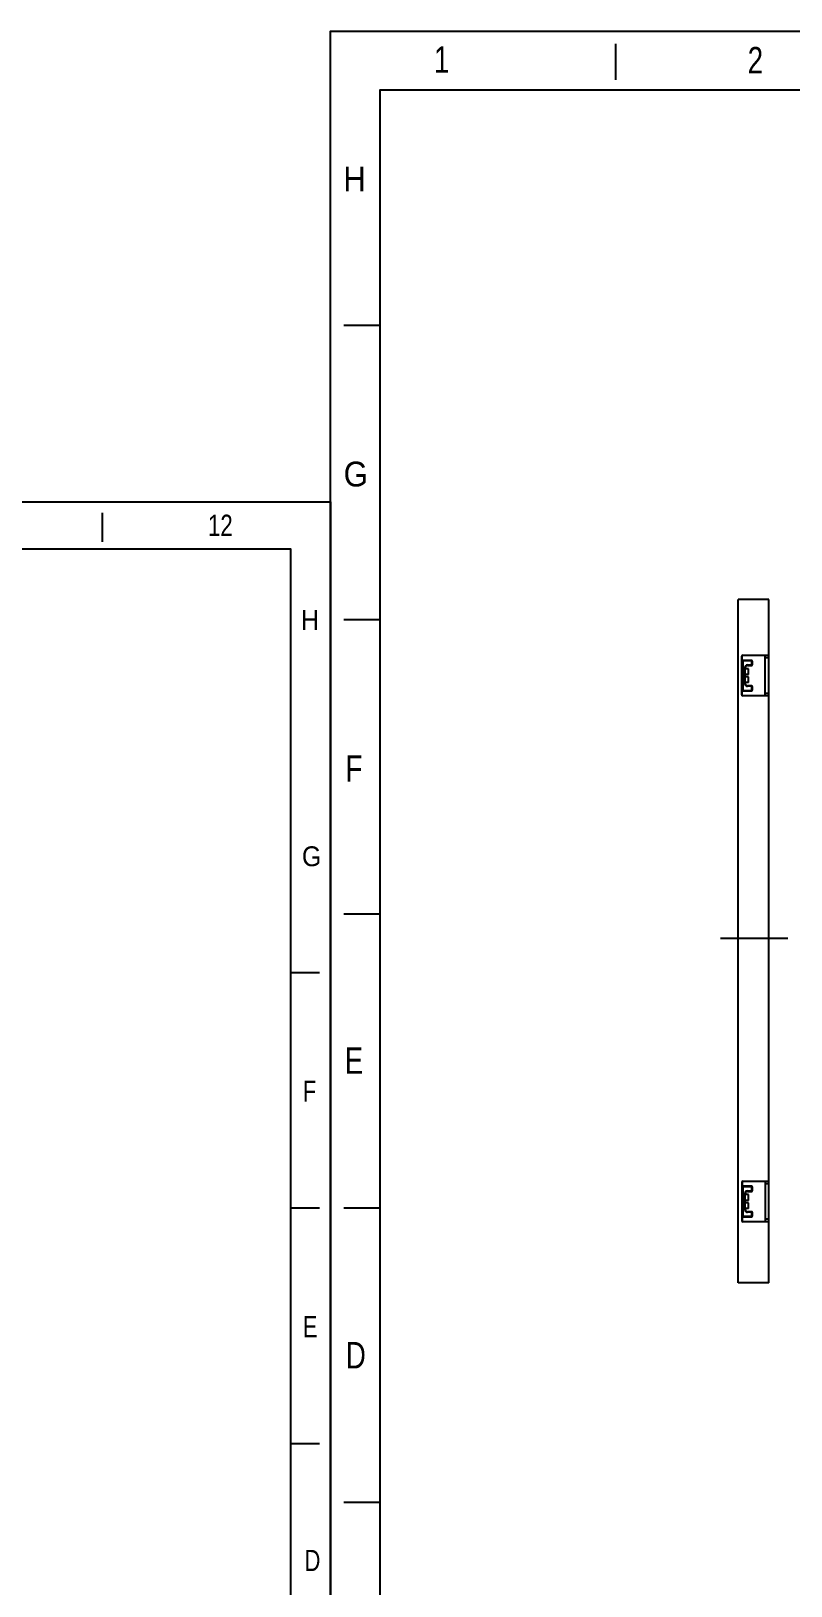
# Model space of a CAD drawing. Header units: millimetres. Extents: x 710 to 26878, y 589 to 5187.
# Drawn here: x 3110 to 3858, y 1376 to 2906 of the extents above; entities that cross this region are included whole.
import ezdxf

# ---------------------------------------------------------------- set-up
doc = ezdxf.new("R2010")
doc.units = ezdxf.units.MM
doc.linetypes.add('CENTER', pattern=[0.6, 0.375, -0.075, 0.075, -0.075])
doc.layers.add('02___PRT_ALL_AXES', color=7, linetype='Continuous')
doc.layers.add('center', color=1, linetype='CENTER')
doc.styles.add('CKSTANDARD', font='arial.ttf')
doc.styles.add('Roamns', font='romans.shx')

# ---------------------------------------------------------------- blocks, each defined once
blk = doc.blocks.new('standard template')
for p, q in [((3074, 30739), (3074, 30336)), ((34791, 30728), (34791, 30325)), ((456, 27607), (54, 27607)), ((456, 24334), (54, 24334)), ((37812, 24334), (37409, 24334)), ((456, 21062), (54, 21062)), ((37812, 21062), (37409, 21062)), ((456, 17790), (54, 17790)), ((37812, 17790), (37409, 17790)), ((456, 14517), (54, 14517))]:
    blk.add_line(p, q)
blk.add_lwpolyline([(37963, 4700), (-97, 4700), (-97, 30879), (37963, 30879)], close=True)
at = {"color": 7}
blk.add_lwpolyline([(456, 6674), (456, 5964), (456, 5254), (456, 30226), (37409, 30226), (37409, 5254)], dxfattribs=at)
at = {"style": 'CKSTANDARD'}
for s, height, width, p in [('1', 295, 0.75, (1055, 30416)), ('2', 295, 0.75, (4545, 30408)), ('12', 294.8, 0.75, (36261, 30408)), ('H', 276, 0.9, (47, 29097)), ('H', 276, 0.9, (37555, 29102)), ('G', 276, 0.9, (50, 25816)), ('G', 276, 0.9, (37567, 25817)), ('F', 295, 0.75, (69, 22532)), ('F', 295, 0.75, (37578, 22543)), ('E', 295, 0.75, (62, 19285)), ('E', 295, 0.75, (37578, 19270)), ('D', 295, 0.75, (74, 16009)), ('D', 295, 0.75, (37601, 16020))]:
    blk.add_text(s, height=height, dxfattribs=dict(at, width=width)).set_placement(p)
at = {"style": 'Roamns'}
for tag, p in [('PAGE_NAME', (27466, 7594)), ('PROJECT_NAME', (27466, 6884)), ('DRAWN_NAME', (27466, 6174)), ('VERSION', (34241, 6174)), ('SELECT_DATA', (27466, 5464)), ('PAGE_NUMBER', (34241, 5464))]:
    blk.add_attdef(tag, p, '', height=285, dxfattribs=at)

msp = doc.modelspace()

# ---------------------------------------------------------------- linework, layer by layer
at = {"color": 7, "linetype": 'Continuous'}
for p, q in [((3806.3582, 1674.3453), (3806.3582, 2346.8453)), ((3836.3582, 2346.8453), (3806.3582, 2346.8453)), ((3836.3582, 1674.3453), (3836.3582, 2346.8453)), ((3810.0582, 2252.8453), (3810.0582, 2290.8453)), ((3810.3582, 2252.1311), (3810.3582, 2291.5594)), ((3810.3582, 2286.3453), (3810.4921, 2286.3453)), ((3810.8582, 2285.8453), (3810.3582, 2285.8453)), ((3810.8582, 2285.8453), (3810.8582, 2257.8453)), ((3811.0582, 2291.8453), (3836.3582, 2291.8453)), ((3811.3582, 2286.3453), (3811.3582, 2286.8453)), ((3819.3582, 2286.8453), (3811.3582, 2286.8453)), ((3819.3582, 2286.3453), (3811.3582, 2286.3453)), ((3812.8582, 2263.8453), (3812.8582, 2279.8453)), ((3812.8582, 2279.8453), (3813.3582, 2279.8453)), ((3813.3582, 2263.8453), (3813.3582, 2279.8453)), ((3815.3582, 2282.3453), (3815.3582, 2281.8453)), ((3815.3582, 2282.3453), (3819.3582, 2282.3453)), ((3815.3582, 2281.8453), (3819.3582, 2281.8453)), ((3819.3582, 2286.3453), (3819.3582, 2286.8453)), ((3819.3582, 2282.3453), (3819.3582, 2281.8453)), ((3819.8582, 2282.8453), (3819.8582, 2285.8453)), ((3819.8582, 2285.8453), (3820.3582, 2285.8453)), ((3819.8582, 2282.8453), (3820.3582, 2282.8453)), ((3820.3582, 2282.8453), (3820.3582, 2285.8453)), ((3832.8582, 2251.8453), (3832.8582, 2291.8453)), ((3836.3582, 2289.3453), (3832.8582, 2289.3453)), ((3810.8582, 2257.8453), (3810.3582, 2257.8453)), ((3810.3582, 2257.3453), (3810.4921, 2257.3453)), ((3836.3582, 2251.8453), (3811.0582, 2251.8453)), ((3811.3582, 2257.3453), (3811.3582, 2256.8453)), ((3811.3582, 2257.3453), (3819.3582, 2257.3453)), ((3811.3582, 2256.8453), (3819.3582, 2256.8453)), ((3812.8582, 2263.8453), (3813.3582, 2263.8453)), ((3815.3582, 2261.3453), (3815.3582, 2261.8453)), ((3819.3582, 2261.8453), (3815.3582, 2261.8453)), ((3819.3582, 2261.3453), (3815.3582, 2261.3453)), ((3819.3582, 2261.3453), (3819.3582, 2261.8453)), ((3819.3582, 2257.3453), (3819.3582, 2256.8453)), ((3819.8582, 2257.8453), (3819.8582, 2260.8453)), ((3819.8582, 2260.8453), (3820.3582, 2260.8453)), ((3819.8582, 2257.8453), (3820.3582, 2257.8453)), ((3820.3582, 2257.8453), (3820.3582, 2260.8453)), ((3836.3582, 2254.3453), (3832.8582, 2254.3453)), ((3810.0582, 1773.3453), (3810.0582, 1735.3453)), ((3810.3582, 1774.0594), (3810.3582, 1734.6311)), ((3810.3582, 1768.8453), (3810.4921, 1768.8453)), ((3810.8582, 1768.3453), (3810.3582, 1768.3453)), ((3810.8582, 1768.3453), (3810.8582, 1740.3453)), ((3811.0582, 1774.3453), (3836.3582, 1774.3453)), ((3819.3582, 1769.3453), (3811.3582, 1769.3453)), ((3811.3582, 1768.8453), (3811.3582, 1769.3453)), ((3819.3582, 1768.8453), (3811.3582, 1768.8453)), ((3812.8582, 1762.3453), (3813.3582, 1762.3453)), ((3812.8582, 1746.3453), (3812.8582, 1762.3453)), ((3813.3582, 1746.3453), (3813.3582, 1762.3453)), ((3815.3582, 1764.8453), (3819.3582, 1764.8453)), ((3815.3582, 1764.8453), (3815.3582, 1764.3453)), ((3815.3582, 1764.3453), (3819.3582, 1764.3453)), ((3819.3582, 1768.8453), (3819.3582, 1769.3453)), ((3819.3582, 1764.8453), (3819.3582, 1764.3453)), ((3819.8582, 1768.3453), (3820.3582, 1768.3453)), ((3819.8582, 1765.3453), (3819.8582, 1768.3453)), ((3819.8582, 1765.3453), (3820.3582, 1765.3453)), ((3820.3582, 1765.3453), (3820.3582, 1768.3453)), ((3832.8582, 1774.3453), (3832.8582, 1734.3453)), ((3836.3582, 1771.8453), (3832.8582, 1771.8453)), ((3812.8582, 1746.3453), (3813.3582, 1746.3453)), ((3819.3582, 1744.3453), (3815.3582, 1744.3453)), ((3815.3582, 1743.8453), (3815.3582, 1744.3453)), ((3819.3582, 1743.8453), (3819.3582, 1744.3453)), ((3810.8582, 1740.3453), (3810.3582, 1740.3453)), ((3810.3582, 1739.8453), (3810.4921, 1739.8453)), ((3836.3582, 1734.3453), (3811.0582, 1734.3453)), ((3811.3582, 1739.8453), (3819.3582, 1739.8453)), ((3811.3582, 1739.8453), (3811.3582, 1739.3453)), ((3811.3582, 1739.3453), (3819.3582, 1739.3453)), ((3819.3582, 1743.8453), (3815.3582, 1743.8453)), ((3819.3582, 1739.8453), (3819.3582, 1739.3453)), ((3819.8582, 1743.3453), (3820.3582, 1743.3453)), ((3819.8582, 1740.3453), (3819.8582, 1743.3453)), ((3819.8582, 1740.3453), (3820.3582, 1740.3453)), ((3820.3582, 1740.3453), (3820.3582, 1743.3453)), ((3836.3582, 1736.8453), (3832.8582, 1736.8453)), ((3836.3582, 1674.3453), (3806.3582, 1674.3453))]:
    msp.add_line(p, q, dxfattribs=at)
for centre, radius, start, end in [((3811.0582, 2290.8453), 1, 90, 180), ((3811.3582, 2285.8453), 1, 90, 180), ((3811.3582, 2285.8453), 0.5, 90, 180), ((3815.3582, 2279.8453), 2.5, 90, 180), ((3815.3582, 2279.8453), 2, 90, 180), ((3819.3582, 2285.8453), 1, 0, 90), ((3819.3582, 2285.8453), 0.5, 0, 90), ((3819.3582, 2282.8453), 1, 270, 0), ((3819.3582, 2282.8453), 0.5, 270, 0), ((3811.0582, 2252.8453), 1, 180, 270), ((3811.3582, 2257.8453), 1, 180, 270), ((3811.3582, 2257.8453), 0.5, 180, 270), ((3815.3582, 2263.8453), 2.5, 180, 270), ((3815.3582, 2263.8453), 2, 180, 270), ((3819.3582, 2260.8453), 1, 0, 90), ((3819.3582, 2260.8453), 0.5, 0, 90), ((3819.3582, 2257.8453), 1, 270, 0), ((3819.3582, 2257.8453), 0.5, 270, 0), ((3811.0582, 1773.3453), 1, 90, 180), ((3811.3582, 1768.3453), 1, 90, 180), ((3811.3582, 1768.3453), 0.5, 90, 180), ((3815.3582, 1762.3453), 2.5, 90, 180), ((3815.3582, 1762.3453), 2, 90, 180), ((3819.3582, 1768.3453), 1, 0, 90), ((3819.3582, 1768.3453), 0.5, 0, 90), ((3819.3582, 1765.3453), 1, 270, 0), ((3819.3582, 1765.3453), 0.5, 270, 0), ((3815.3582, 1746.3453), 2.5, 180, 270), ((3815.3582, 1746.3453), 2, 180, 270), ((3819.3582, 1743.3453), 1, 0, 90), ((3811.0582, 1735.3453), 1, 180, 270), ((3811.3582, 1740.3453), 1, 180, 270), ((3811.3582, 1740.3453), 0.5, 180, 270), ((3819.3582, 1743.3453), 0.5, 0, 90), ((3819.3582, 1740.3453), 1, 270, 0), ((3819.3582, 1740.3453), 0.5, 270, 0)]:
    msp.add_arc(centre, radius, start, end, dxfattribs=at)
at = {"layer": '02___PRT_ALL_AXES', "color": 7, "linetype": 'Continuous'}
for p, q in [((3816.3582, 2278.6853), (3813.3582, 2278.6853)), ((3816.3582, 2273.0053), (3813.3582, 2273.0053)), ((3816.3582, 2270.6853), (3813.3582, 2270.6853)), ((3816.3582, 2265.0053), (3813.3582, 2265.0053)), ((3816.3582, 2273.0053), (3816.3582, 2278.6852)), ((3816.3582, 2265.0053), (3816.3582, 2270.6852)), ((3816.3582, 1761.1853), (3813.3582, 1761.1853)), ((3816.3582, 1755.5053), (3816.3582, 1761.1852)), ((3816.3582, 1755.5053), (3813.3582, 1755.5053)), ((3816.3582, 1753.1853), (3813.3582, 1753.1853)), ((3816.3582, 1747.5053), (3813.3582, 1747.5053)), ((3816.3582, 1747.5053), (3816.3582, 1753.1852))]:
    msp.add_line(p, q, dxfattribs=at)
at = {"layer": 'center'}
msp.add_line((3855.0538, 2013.0953), (3788.9869, 2013.0953), dxfattribs=at)

# ---------------------------------------------------------------- block references
at = {"lineweight": -3, "transparency": 33554595, "xscale": 0.0885002660397285, "yscale": 0.0885002660397285, "zscale": 0.0885002660397285}
msp.add_blockref('standard template', (3413.4192, 173.2812), dxfattribs=at)
at = {"transparency": 33554595, "xscale": 0.07080021283178281, "yscale": 0.07080021283178281, "zscale": 0.07080021283178281}
msp.add_blockref('standard template', (717.0349, 256.4772), dxfattribs=at)

doc.saveas('drawing.dxf')
